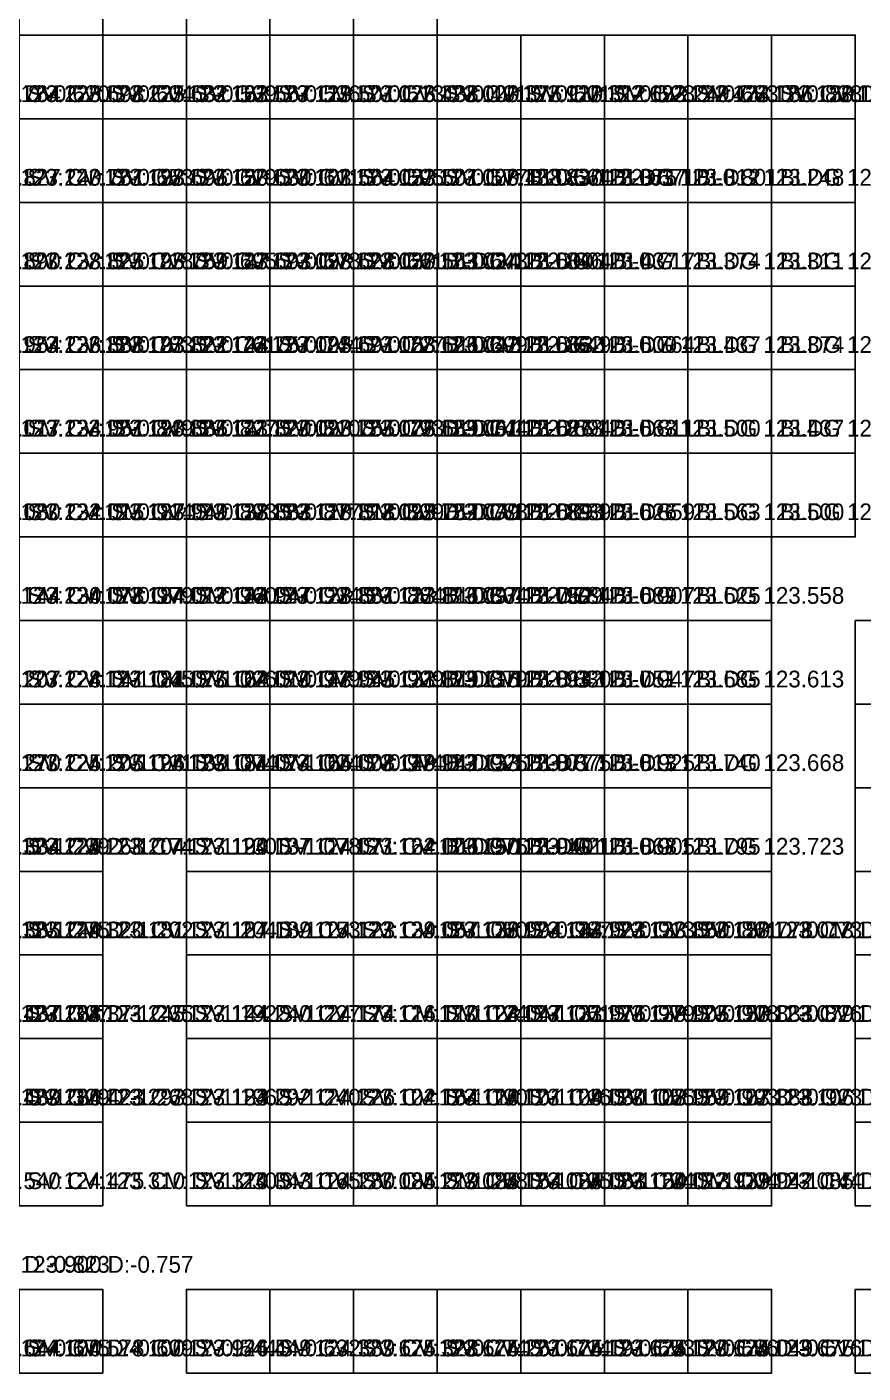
# Model space of a CAD drawing. Header units: metres. Extents: x 287857 to 287981, y 62957 to 63018.
# Drawn here: x 287960.02 to 287970.02, y 62984.83 to 63000.93 of the extents above; entities that cross this region are included whole.
import ezdxf

# ---------------------------------------------------------------- set-up
doc = ezdxf.new("R2010")
doc.units = ezdxf.units.M
for name, color, linetype, true_color in [('CORR-BLDG-TXT', 7, 'Continuous', 0xfacc15), ('CORR-BUILDING', 7, 'Continuous', 0xfacc15), ('CORR-CUT', 7, 'Continuous', 0x3b82f6), ('CORR-DIFF-TXT', 7, 'Continuous', 0xffffff)]:
    doc.layers.add(name, color=color, linetype=linetype, true_color=true_color)

msp = doc.modelspace()

# ---------------------------------------------------------------- linework, layer by layer
at = {"layer": 'CORR-BUILDING'}
for points in [[(287965.925, 62998.831, 123.375), (287966.925, 62998.831, 123.375), (287966.925, 62999.831, 123.375), (287965.925, 62999.831, 123.375), (287965.925, 62998.831, 123.375)], [(287966.925, 62998.831, 123.312), (287967.925, 62998.831, 123.312), (287967.925, 62999.831, 123.312), (287966.925, 62999.831, 123.312), (287966.925, 62998.831, 123.312)], [(287967.925, 62998.831, 123.248), (287968.925, 62998.831, 123.248), (287968.925, 62999.831, 123.248), (287967.925, 62999.831, 123.248), (287967.925, 62998.831, 123.248)], [(287968.925, 62998.831, 123.185), (287969.925, 62998.831, 123.185), (287969.925, 62999.831, 123.185), (287968.925, 62999.831, 123.185), (287968.925, 62998.831, 123.185)], [(287964.925, 62997.831, 123.5), (287965.925, 62997.831, 123.5), (287965.925, 62998.831, 123.5), (287964.925, 62998.831, 123.5), (287964.925, 62997.831, 123.5)], [(287965.925, 62997.831, 123.437), (287966.925, 62997.831, 123.437), (287966.925, 62998.831, 123.437), (287965.925, 62998.831, 123.437), (287965.925, 62997.831, 123.437)], [(287966.925, 62997.831, 123.374), (287967.925, 62997.831, 123.374), (287967.925, 62998.831, 123.374), (287966.925, 62998.831, 123.374), (287966.925, 62997.831, 123.374)], [(287967.925, 62997.831, 123.311), (287968.925, 62997.831, 123.311), (287968.925, 62998.831, 123.311), (287967.925, 62998.831, 123.311), (287967.925, 62997.831, 123.311)], [(287968.925, 62997.831, 123.248), (287969.925, 62997.831, 123.248), (287969.925, 62998.831, 123.248), (287968.925, 62998.831, 123.248), (287968.925, 62997.831, 123.248)], [(287964.925, 62996.831, 123.563), (287965.925, 62996.831, 123.563), (287965.925, 62997.831, 123.563), (287964.925, 62997.831, 123.563), (287964.925, 62996.831, 123.563)], [(287965.925, 62996.831, 123.5), (287966.925, 62996.831, 123.5), (287966.925, 62997.831, 123.5), (287965.925, 62997.831, 123.5), (287965.925, 62996.831, 123.5)], [(287966.925, 62996.831, 123.437), (287967.925, 62996.831, 123.437), (287967.925, 62997.831, 123.437), (287966.925, 62997.831, 123.437), (287966.925, 62996.831, 123.437)], [(287967.925, 62996.831, 123.374), (287968.925, 62996.831, 123.374), (287968.925, 62997.831, 123.374), (287967.925, 62997.831, 123.374), (287967.925, 62996.831, 123.374)], [(287968.925, 62996.831, 123.311), (287969.925, 62996.831, 123.311), (287969.925, 62997.831, 123.311), (287968.925, 62997.831, 123.311), (287968.925, 62996.831, 123.311)], [(287964.925, 62995.831, 123.626), (287965.925, 62995.831, 123.626), (287965.925, 62996.831, 123.626), (287964.925, 62996.831, 123.626), (287964.925, 62995.831, 123.626)], [(287965.925, 62995.831, 123.563), (287966.925, 62995.831, 123.563), (287966.925, 62996.831, 123.563), (287965.925, 62996.831, 123.563), (287965.925, 62995.831, 123.563)], [(287966.925, 62995.831, 123.5), (287967.925, 62995.831, 123.5), (287967.925, 62996.831, 123.5), (287966.925, 62996.831, 123.5), (287966.925, 62995.831, 123.5)], [(287967.925, 62995.831, 123.437), (287968.925, 62995.831, 123.437), (287968.925, 62996.831, 123.437), (287967.925, 62996.831, 123.437), (287967.925, 62995.831, 123.437)], [(287968.925, 62995.831, 123.374), (287969.925, 62995.831, 123.374), (287969.925, 62996.831, 123.374), (287968.925, 62996.831, 123.374), (287968.925, 62995.831, 123.374)], [(287964.925, 62994.831, 123.689), (287965.925, 62994.831, 123.689), (287965.925, 62995.831, 123.689), (287964.925, 62995.831, 123.689), (287964.925, 62994.831, 123.689)], [(287965.925, 62994.831, 123.626), (287966.925, 62994.831, 123.626), (287966.925, 62995.831, 123.626), (287965.925, 62995.831, 123.626), (287965.925, 62994.831, 123.626)], [(287966.925, 62994.831, 123.563), (287967.925, 62994.831, 123.563), (287967.925, 62995.831, 123.563), (287966.925, 62995.831, 123.563), (287966.925, 62994.831, 123.563)], [(287967.925, 62994.831, 123.5), (287968.925, 62994.831, 123.5), (287968.925, 62995.831, 123.5), (287967.925, 62995.831, 123.5), (287967.925, 62994.831, 123.5)], [(287968.925, 62994.831, 123.431), (287969.925, 62994.831, 123.431), (287969.925, 62995.831, 123.431), (287968.925, 62995.831, 123.431), (287968.925, 62994.831, 123.431)], [(287964.925, 62993.831, 123.752), (287965.925, 62993.831, 123.752), (287965.925, 62994.831, 123.752), (287964.925, 62994.831, 123.752), (287964.925, 62993.831, 123.752)], [(287965.925, 62993.831, 123.689), (287966.925, 62993.831, 123.689), (287966.925, 62994.831, 123.689), (287965.925, 62994.831, 123.689), (287965.925, 62993.831, 123.689)], [(287966.925, 62993.831, 123.625), (287967.925, 62993.831, 123.625), (287967.925, 62994.831, 123.625), (287966.925, 62994.831, 123.625), (287966.925, 62993.831, 123.625)], [(287967.925, 62993.831, 123.558), (287968.925, 62993.831, 123.558), (287968.925, 62994.831, 123.558), (287967.925, 62994.831, 123.558), (287967.925, 62993.831, 123.558)], [(287964.925, 62992.831, 123.814), (287965.925, 62992.831, 123.814), (287965.925, 62993.831, 123.814), (287964.925, 62993.831, 123.814), (287964.925, 62992.831, 123.814)], [(287965.925, 62992.831, 123.751), (287966.925, 62992.831, 123.751), (287966.925, 62993.831, 123.751), (287965.925, 62993.831, 123.751), (287965.925, 62992.831, 123.751)], [(287966.925, 62992.831, 123.685), (287967.925, 62992.831, 123.685), (287967.925, 62993.831, 123.685), (287966.925, 62993.831, 123.685), (287966.925, 62992.831, 123.685)], [(287967.925, 62992.831, 123.613), (287968.925, 62992.831, 123.613), (287968.925, 62993.831, 123.613), (287967.925, 62993.831, 123.613), (287967.925, 62992.831, 123.613)], [(287969.925, 62992.831, 123.469), (287970.925, 62992.831, 123.469), (287970.925, 62993.831, 123.469), (287969.925, 62993.831, 123.469), (287969.925, 62992.831, 123.469)], [(287964.925, 62991.831, 123.877), (287965.925, 62991.831, 123.877), (287965.925, 62992.831, 123.877), (287964.925, 62992.831, 123.877), (287964.925, 62991.831, 123.877)], [(287965.925, 62991.831, 123.813), (287966.925, 62991.831, 123.813), (287966.925, 62992.831, 123.813), (287965.925, 62992.831, 123.813), (287965.925, 62991.831, 123.813)], [(287966.925, 62991.831, 123.74), (287967.925, 62991.831, 123.74), (287967.925, 62992.831, 123.74), (287966.925, 62992.831, 123.74), (287966.925, 62991.831, 123.74)], [(287967.925, 62991.831, 123.668), (287968.925, 62991.831, 123.668), (287968.925, 62992.831, 123.668), (287967.925, 62992.831, 123.668), (287967.925, 62991.831, 123.668)], [(287969.925, 62991.831, 123.524), (287970.925, 62991.831, 123.524), (287970.925, 62992.831, 123.524), (287969.925, 62992.831, 123.524), (287969.925, 62991.831, 123.524)], [(287964.925, 62990.831, 123.94), (287965.925, 62990.831, 123.94), (287965.925, 62991.831, 123.94), (287964.925, 62991.831, 123.94), (287964.925, 62990.831, 123.94)], [(287965.925, 62990.831, 123.868), (287966.925, 62990.831, 123.868), (287966.925, 62991.831, 123.868), (287965.925, 62991.831, 123.868), (287965.925, 62990.831, 123.868)], [(287966.925, 62990.831, 123.795), (287967.925, 62990.831, 123.795), (287967.925, 62991.831, 123.795), (287966.925, 62991.831, 123.795), (287966.925, 62990.831, 123.795)], [(287967.925, 62990.831, 123.723), (287968.925, 62990.831, 123.723), (287968.925, 62991.831, 123.723), (287967.925, 62991.831, 123.723), (287967.925, 62990.831, 123.723)], [(287969.925, 62990.831, 123.579), (287970.925, 62990.831, 123.579), (287970.925, 62991.831, 123.579), (287969.925, 62991.831, 123.579), (287969.925, 62990.831, 123.579)]]:
    msp.add_polyline3d(points, dxfattribs=at)
at = {"layer": 'CORR-CUT'}
for points in [[(287959.925, 63000.831, 123.635), (287960.925, 63000.831, 123.635), (287960.925, 63001.831, 123.635), (287959.925, 63001.831, 123.635), (287959.925, 63000.831, 123.635)], [(287960.925, 63000.831, 123.569), (287961.925, 63000.831, 123.569), (287961.925, 63001.831, 123.569), (287960.925, 63001.831, 123.569), (287960.925, 63000.831, 123.569)], [(287961.925, 63000.831, 123.503), (287962.925, 63000.831, 123.503), (287962.925, 63001.831, 123.503), (287961.925, 63001.831, 123.503), (287961.925, 63000.831, 123.503)], [(287962.925, 63000.831, 123.438), (287963.925, 63000.831, 123.438), (287963.925, 63001.831, 123.438), (287962.925, 63001.831, 123.438), (287962.925, 63000.831, 123.438)], [(287963.925, 63000.831, 123.375), (287964.925, 63000.831, 123.375), (287964.925, 63001.831, 123.375), (287963.925, 63001.831, 123.375), (287963.925, 63000.831, 123.375)], [(287959.925, 62999.831, 123.698), (287960.925, 62999.831, 123.698), (287960.925, 63000.831, 123.698), (287959.925, 63000.831, 123.698), (287959.925, 62999.831, 123.698)], [(287960.925, 62999.831, 123.632), (287961.925, 62999.831, 123.632), (287961.925, 63000.831, 123.632), (287960.925, 63000.831, 123.632), (287960.925, 62999.831, 123.632)], [(287961.925, 62999.831, 123.567), (287962.925, 62999.831, 123.567), (287962.925, 63000.831, 123.567), (287961.925, 63000.831, 123.567), (287961.925, 62999.831, 123.567)], [(287962.925, 62999.831, 123.501), (287963.925, 62999.831, 123.501), (287963.925, 63000.831, 123.501), (287962.925, 63000.831, 123.501), (287962.925, 62999.831, 123.501)], [(287963.925, 62999.831, 123.438), (287964.925, 62999.831, 123.438), (287964.925, 63000.831, 123.438), (287963.925, 63000.831, 123.438), (287963.925, 62999.831, 123.438)], [(287964.925, 62999.831, 123.375), (287965.925, 62999.831, 123.375), (287965.925, 63000.831, 123.375), (287964.925, 63000.831, 123.375), (287964.925, 62999.831, 123.375)], [(287965.925, 62999.831, 123.312), (287966.925, 62999.831, 123.312), (287966.925, 63000.831, 123.312), (287965.925, 63000.831, 123.312), (287965.925, 62999.831, 123.312)], [(287966.925, 62999.831, 123.249), (287967.925, 62999.831, 123.249), (287967.925, 63000.831, 123.249), (287966.925, 63000.831, 123.249), (287966.925, 62999.831, 123.249)], [(287967.925, 62999.831, 123.186), (287968.925, 62999.831, 123.186), (287968.925, 63000.831, 123.186), (287967.925, 63000.831, 123.186), (287967.925, 62999.831, 123.186)], [(287968.925, 62999.831, 123.123), (287969.925, 62999.831, 123.123), (287969.925, 63000.831, 123.123), (287968.925, 63000.831, 123.123), (287968.925, 62999.831, 123.123)], [(287959.925, 62998.831, 123.761), (287960.925, 62998.831, 123.761), (287960.925, 62999.831, 123.761), (287959.925, 62999.831, 123.761), (287959.925, 62998.831, 123.761)], [(287960.925, 62998.831, 123.696), (287961.925, 62998.831, 123.696), (287961.925, 62999.831, 123.696), (287960.925, 62999.831, 123.696), (287960.925, 62998.831, 123.696)], [(287961.925, 62998.831, 123.63), (287962.925, 62998.831, 123.63), (287962.925, 62999.831, 123.63), (287961.925, 62999.831, 123.63), (287961.925, 62998.831, 123.63)], [(287962.925, 62998.831, 123.564), (287963.925, 62998.831, 123.564), (287963.925, 62999.831, 123.564), (287962.925, 62999.831, 123.564), (287962.925, 62998.831, 123.564)], [(287963.925, 62998.831, 123.501), (287964.925, 62998.831, 123.501), (287964.925, 62999.831, 123.501), (287963.925, 62999.831, 123.501), (287963.925, 62998.831, 123.501)], [(287964.925, 62998.831, 123.438), (287965.925, 62998.831, 123.438), (287965.925, 62999.831, 123.438), (287964.925, 62999.831, 123.438), (287964.925, 62998.831, 123.438)], [(287959.925, 62997.831, 123.825), (287960.925, 62997.831, 123.825), (287960.925, 62998.831, 123.825), (287959.925, 62998.831, 123.825), (287959.925, 62997.831, 123.825)], [(287960.925, 62997.831, 123.759), (287961.925, 62997.831, 123.759), (287961.925, 62998.831, 123.759), (287960.925, 62998.831, 123.759), (287960.925, 62997.831, 123.759)], [(287961.925, 62997.831, 123.693), (287962.925, 62997.831, 123.693), (287962.925, 62998.831, 123.693), (287961.925, 62998.831, 123.693), (287961.925, 62997.831, 123.693)], [(287962.925, 62997.831, 123.628), (287963.925, 62997.831, 123.628), (287963.925, 62998.831, 123.628), (287962.925, 62998.831, 123.628), (287962.925, 62997.831, 123.628)], [(287963.925, 62997.831, 123.563), (287964.925, 62997.831, 123.563), (287964.925, 62998.831, 123.563), (287963.925, 62998.831, 123.563), (287963.925, 62997.831, 123.563)], [(287959.925, 62996.831, 123.888), (287960.925, 62996.831, 123.888), (287960.925, 62997.831, 123.888), (287959.925, 62997.831, 123.888), (287959.925, 62996.831, 123.888)], [(287960.925, 62996.831, 123.822), (287961.925, 62996.831, 123.822), (287961.925, 62997.831, 123.822), (287960.925, 62997.831, 123.822), (287960.925, 62996.831, 123.822)], [(287961.925, 62996.831, 123.757), (287962.925, 62996.831, 123.757), (287962.925, 62997.831, 123.757), (287961.925, 62997.831, 123.757), (287961.925, 62996.831, 123.757)], [(287962.925, 62996.831, 123.691), (287963.925, 62996.831, 123.691), (287963.925, 62997.831, 123.691), (287962.925, 62997.831, 123.691), (287962.925, 62996.831, 123.691)], [(287963.925, 62996.831, 123.626), (287964.925, 62996.831, 123.626), (287964.925, 62997.831, 123.626), (287963.925, 62997.831, 123.626), (287963.925, 62996.831, 123.626)], [(287959.925, 62995.831, 123.951), (287960.925, 62995.831, 123.951), (287960.925, 62996.831, 123.951), (287959.925, 62996.831, 123.951), (287959.925, 62995.831, 123.951)], [(287960.925, 62995.831, 123.886), (287961.925, 62995.831, 123.886), (287961.925, 62996.831, 123.886), (287960.925, 62996.831, 123.886), (287960.925, 62995.831, 123.886)], [(287961.925, 62995.831, 123.82), (287962.925, 62995.831, 123.82), (287962.925, 62996.831, 123.82), (287961.925, 62996.831, 123.82), (287961.925, 62995.831, 123.82)], [(287962.925, 62995.831, 123.755), (287963.925, 62995.831, 123.755), (287963.925, 62996.831, 123.755), (287962.925, 62996.831, 123.755), (287962.925, 62995.831, 123.755)], [(287963.925, 62995.831, 123.689), (287964.925, 62995.831, 123.689), (287964.925, 62996.831, 123.689), (287963.925, 62996.831, 123.689), (287963.925, 62995.831, 123.689)], [(287959.925, 62994.831, 124.015), (287960.925, 62994.831, 124.015), (287960.925, 62995.831, 124.015), (287959.925, 62995.831, 124.015), (287959.925, 62994.831, 124.015)], [(287960.925, 62994.831, 123.949), (287961.925, 62994.831, 123.949), (287961.925, 62995.831, 123.949), (287960.925, 62995.831, 123.949), (287960.925, 62994.831, 123.949)], [(287961.925, 62994.831, 123.883), (287962.925, 62994.831, 123.883), (287962.925, 62995.831, 123.883), (287961.925, 62995.831, 123.883), (287961.925, 62994.831, 123.883)], [(287962.925, 62994.831, 123.818), (287963.925, 62994.831, 123.818), (287963.925, 62995.831, 123.818), (287962.925, 62995.831, 123.818), (287962.925, 62994.831, 123.818)], [(287963.925, 62994.831, 123.752), (287964.925, 62994.831, 123.752), (287964.925, 62995.831, 123.752), (287963.925, 62995.831, 123.752), (287963.925, 62994.831, 123.752)], [(287959.925, 62993.831, 124.078), (287960.925, 62993.831, 124.078), (287960.925, 62994.831, 124.078), (287959.925, 62994.831, 124.078), (287959.925, 62993.831, 124.078)], [(287960.925, 62993.831, 124.012), (287961.925, 62993.831, 124.012), (287961.925, 62994.831, 124.012), (287960.925, 62994.831, 124.012), (287960.925, 62993.831, 124.012)], [(287961.925, 62993.831, 123.947), (287962.925, 62993.831, 123.947), (287962.925, 62994.831, 123.947), (287961.925, 62994.831, 123.947), (287961.925, 62993.831, 123.947)], [(287962.925, 62993.831, 123.881), (287963.925, 62993.831, 123.881), (287963.925, 62994.831, 123.881), (287962.925, 62994.831, 123.881), (287962.925, 62993.831, 123.881)], [(287963.925, 62993.831, 123.816), (287964.925, 62993.831, 123.816), (287964.925, 62994.831, 123.816), (287963.925, 62994.831, 123.816), (287963.925, 62993.831, 123.816)], [(287959.925, 62992.831, 124.141), (287960.925, 62992.831, 124.141), (287960.925, 62993.831, 124.141), (287959.925, 62993.831, 124.141), (287959.925, 62992.831, 124.141)], [(287960.925, 62992.831, 124.076), (287961.925, 62992.831, 124.076), (287961.925, 62993.831, 124.076), (287960.925, 62993.831, 124.076), (287960.925, 62992.831, 124.076)], [(287961.925, 62992.831, 124.01), (287962.925, 62992.831, 124.01), (287962.925, 62993.831, 124.01), (287961.925, 62993.831, 124.01), (287961.925, 62992.831, 124.01)], [(287962.925, 62992.831, 123.945), (287963.925, 62992.831, 123.945), (287963.925, 62993.831, 123.945), (287962.925, 62993.831, 123.945), (287962.925, 62992.831, 123.945)], [(287963.925, 62992.831, 123.879), (287964.925, 62992.831, 123.879), (287964.925, 62993.831, 123.879), (287963.925, 62993.831, 123.879), (287963.925, 62992.831, 123.879)], [(287959.925, 62991.831, 124.205), (287960.925, 62991.831, 124.205), (287960.925, 62992.831, 124.205), (287959.925, 62992.831, 124.205), (287959.925, 62991.831, 124.205)], [(287960.925, 62991.831, 124.139), (287961.925, 62991.831, 124.139), (287961.925, 62992.831, 124.139), (287960.925, 62992.831, 124.139), (287960.925, 62991.831, 124.139)], [(287961.925, 62991.831, 124.074), (287962.925, 62991.831, 124.074), (287962.925, 62992.831, 124.074), (287961.925, 62992.831, 124.074), (287961.925, 62991.831, 124.074)], [(287962.925, 62991.831, 124.008), (287963.925, 62991.831, 124.008), (287963.925, 62992.831, 124.008), (287962.925, 62992.831, 124.008), (287962.925, 62991.831, 124.008)], [(287963.925, 62991.831, 123.942), (287964.925, 62991.831, 123.942), (287964.925, 62992.831, 123.942), (287963.925, 62992.831, 123.942), (287963.925, 62991.831, 123.942)], [(287959.925, 62990.831, 124.268), (287960.925, 62990.831, 124.268), (287960.925, 62991.831, 124.268), (287959.925, 62991.831, 124.268), (287959.925, 62990.831, 124.268)], [(287961.925, 62990.831, 124.137), (287962.925, 62990.831, 124.137), (287962.925, 62991.831, 124.137), (287961.925, 62991.831, 124.137), (287961.925, 62990.831, 124.137)], [(287962.925, 62990.831, 124.071), (287963.925, 62990.831, 124.071), (287963.925, 62991.831, 124.071), (287962.925, 62991.831, 124.071), (287962.925, 62990.831, 124.071)], [(287963.925, 62990.831, 124.006), (287964.925, 62990.831, 124.006), (287964.925, 62991.831, 124.006), (287963.925, 62991.831, 124.006), (287963.925, 62990.831, 124.006)], [(287959.925, 62989.831, 124.32), (287960.925, 62989.831, 124.32), (287960.925, 62990.831, 124.32), (287959.925, 62990.831, 124.32), (287959.925, 62989.831, 124.32)], [(287961.925, 62989.831, 124.189), (287962.925, 62989.831, 124.189), (287962.925, 62990.831, 124.189), (287961.925, 62990.831, 124.189), (287961.925, 62989.831, 124.189)], [(287962.925, 62989.831, 124.123), (287963.925, 62989.831, 124.123), (287963.925, 62990.831, 124.123), (287962.925, 62990.831, 124.123), (287962.925, 62989.831, 124.123)], [(287963.925, 62989.831, 124.057), (287964.925, 62989.831, 124.057), (287964.925, 62990.831, 124.057), (287963.925, 62990.831, 124.057), (287963.925, 62989.831, 124.057)], [(287964.925, 62989.831, 123.994), (287965.925, 62989.831, 123.994), (287965.925, 62990.831, 123.994), (287964.925, 62990.831, 123.994), (287964.925, 62989.831, 123.994)], [(287965.925, 62989.831, 123.923), (287966.925, 62989.831, 123.923), (287966.925, 62990.831, 123.923), (287965.925, 62990.831, 123.923), (287965.925, 62989.831, 123.923)], [(287966.925, 62989.831, 123.85), (287967.925, 62989.831, 123.85), (287967.925, 62990.831, 123.85), (287966.925, 62990.831, 123.85), (287966.925, 62989.831, 123.85)], [(287967.925, 62989.831, 123.778), (287968.925, 62989.831, 123.778), (287968.925, 62990.831, 123.778), (287967.925, 62990.831, 123.778), (287967.925, 62989.831, 123.778)], [(287969.925, 62989.831, 123.634), (287970.925, 62989.831, 123.634), (287970.925, 62990.831, 123.634), (287969.925, 62990.831, 123.634), (287969.925, 62989.831, 123.634)], [(287959.925, 62988.831, 124.371), (287960.925, 62988.831, 124.371), (287960.925, 62989.831, 124.371), (287959.925, 62989.831, 124.371), (287959.925, 62988.831, 124.371)], [(287961.925, 62988.831, 124.24), (287962.925, 62988.831, 124.24), (287962.925, 62989.831, 124.24), (287961.925, 62989.831, 124.24), (287961.925, 62988.831, 124.24)], [(287962.925, 62988.831, 124.174), (287963.925, 62988.831, 124.174), (287963.925, 62989.831, 124.174), (287962.925, 62989.831, 124.174), (287962.925, 62988.831, 124.174)], [(287963.925, 62988.831, 124.11), (287964.925, 62988.831, 124.11), (287964.925, 62989.831, 124.11), (287963.925, 62989.831, 124.11), (287963.925, 62988.831, 124.11)], [(287964.925, 62988.831, 124.047), (287965.925, 62988.831, 124.047), (287965.925, 62989.831, 124.047), (287964.925, 62989.831, 124.047), (287964.925, 62988.831, 124.047)], [(287965.925, 62988.831, 123.976), (287966.925, 62988.831, 123.976), (287966.925, 62989.831, 123.976), (287965.925, 62989.831, 123.976), (287965.925, 62988.831, 123.976)], [(287966.925, 62988.831, 123.905), (287967.925, 62988.831, 123.905), (287967.925, 62989.831, 123.905), (287966.925, 62989.831, 123.905), (287966.925, 62988.831, 123.905)], [(287967.925, 62988.831, 123.833), (287968.925, 62988.831, 123.833), (287968.925, 62989.831, 123.833), (287967.925, 62989.831, 123.833), (287967.925, 62988.831, 123.833)], [(287969.925, 62988.831, 123.689), (287970.925, 62988.831, 123.689), (287970.925, 62989.831, 123.689), (287969.925, 62989.831, 123.689), (287969.925, 62988.831, 123.689)], [(287959.925, 62987.831, 124.423), (287960.925, 62987.831, 124.423), (287960.925, 62988.831, 124.423), (287959.925, 62988.831, 124.423), (287959.925, 62987.831, 124.423)], [(287961.925, 62987.831, 124.292), (287962.925, 62987.831, 124.292), (287962.925, 62988.831, 124.292), (287961.925, 62988.831, 124.292), (287961.925, 62987.831, 124.292)], [(287962.925, 62987.831, 124.226), (287963.925, 62987.831, 124.226), (287963.925, 62988.831, 124.226), (287962.925, 62988.831, 124.226), (287962.925, 62987.831, 124.226)], [(287963.925, 62987.831, 124.164), (287964.925, 62987.831, 124.164), (287964.925, 62988.831, 124.164), (287963.925, 62988.831, 124.164), (287963.925, 62987.831, 124.164)], [(287964.925, 62987.831, 124.101), (287965.925, 62987.831, 124.101), (287965.925, 62988.831, 124.101), (287964.925, 62988.831, 124.101), (287964.925, 62987.831, 124.101)], [(287965.925, 62987.831, 124.03), (287966.925, 62987.831, 124.03), (287966.925, 62988.831, 124.03), (287965.925, 62988.831, 124.03), (287965.925, 62987.831, 124.03)], [(287966.925, 62987.831, 123.959), (287967.925, 62987.831, 123.959), (287967.925, 62988.831, 123.959), (287966.925, 62988.831, 123.959), (287966.925, 62987.831, 123.959)], [(287967.925, 62987.831, 123.888), (287968.925, 62987.831, 123.888), (287968.925, 62988.831, 123.888), (287967.925, 62988.831, 123.888), (287967.925, 62987.831, 123.888)], [(287969.925, 62987.831, 123.744), (287970.925, 62987.831, 123.744), (287970.925, 62988.831, 123.744), (287969.925, 62988.831, 123.744), (287969.925, 62987.831, 123.744)], [(287959.925, 62986.831, 124.475), (287960.925, 62986.831, 124.475), (287960.925, 62987.831, 124.475), (287959.925, 62987.831, 124.475), (287959.925, 62986.831, 124.475)], [(287961.925, 62986.831, 124.343), (287962.925, 62986.831, 124.343), (287962.925, 62987.831, 124.343), (287961.925, 62987.831, 124.343), (287961.925, 62986.831, 124.343)], [(287962.925, 62986.831, 124.28), (287963.925, 62986.831, 124.28), (287963.925, 62987.831, 124.28), (287962.925, 62987.831, 124.28), (287962.925, 62986.831, 124.28)], [(287963.925, 62986.831, 124.219), (287964.925, 62986.831, 124.219), (287964.925, 62987.831, 124.219), (287963.925, 62987.831, 124.219), (287963.925, 62986.831, 124.219)], [(287964.925, 62986.831, 124.154), (287965.925, 62986.831, 124.154), (287965.925, 62987.831, 124.154), (287964.925, 62987.831, 124.154), (287964.925, 62986.831, 124.154)], [(287965.925, 62986.831, 124.083), (287966.925, 62986.831, 124.083), (287966.925, 62987.831, 124.083), (287965.925, 62987.831, 124.083), (287965.925, 62986.831, 124.083)], [(287966.925, 62986.831, 124.013), (287967.925, 62986.831, 124.013), (287967.925, 62987.831, 124.013), (287966.925, 62987.831, 124.013), (287966.925, 62986.831, 124.013)], [(287967.925, 62986.831, 123.942), (287968.925, 62986.831, 123.942), (287968.925, 62987.831, 123.942), (287967.925, 62987.831, 123.942), (287967.925, 62986.831, 123.942)], [(287969.925, 62986.831, 123.799), (287970.925, 62986.831, 123.799), (287970.925, 62987.831, 123.799), (287969.925, 62987.831, 123.799), (287969.925, 62986.831, 123.799)], [(287959.925, 62984.831, 124.578), (287960.925, 62984.831, 124.578), (287960.925, 62985.831, 124.578), (287959.925, 62985.831, 124.578), (287959.925, 62984.831, 124.578)], [(287961.925, 62984.831, 124.449), (287962.925, 62984.831, 124.449), (287962.925, 62985.831, 124.449), (287961.925, 62985.831, 124.449), (287961.925, 62984.831, 124.449)], [(287962.925, 62984.831, 124.389), (287963.925, 62984.831, 124.389), (287963.925, 62985.831, 124.389), (287962.925, 62985.831, 124.389), (287962.925, 62984.831, 124.389)], [(287963.925, 62984.831, 124.328), (287964.925, 62984.831, 124.328), (287964.925, 62985.831, 124.328), (287963.925, 62985.831, 124.328), (287963.925, 62984.831, 124.328)], [(287964.925, 62984.831, 124.261), (287965.925, 62984.831, 124.261), (287965.925, 62985.831, 124.261), (287964.925, 62985.831, 124.261), (287964.925, 62984.831, 124.261)], [(287965.925, 62984.831, 124.191), (287966.925, 62984.831, 124.191), (287966.925, 62985.831, 124.191), (287965.925, 62985.831, 124.191), (287965.925, 62984.831, 124.191)], [(287966.925, 62984.831, 124.12), (287967.925, 62984.831, 124.12), (287967.925, 62985.831, 124.12), (287966.925, 62985.831, 124.12), (287966.925, 62984.831, 124.12)], [(287967.925, 62984.831, 124.049), (287968.925, 62984.831, 124.049), (287968.925, 62985.831, 124.049), (287967.925, 62985.831, 124.049), (287967.925, 62984.831, 124.049)], [(287969.925, 62984.831, 123.907), (287970.925, 62984.831, 123.907), (287970.925, 62985.831, 123.907), (287969.925, 62985.831, 123.907), (287969.925, 62984.831, 123.907)]]:
    msp.add_polyline3d(points, dxfattribs=at)

# ---------------------------------------------------------------- texts
at = {"layer": 'CORR-BLDG-TXT'}
for s, p in [('BLDG 123.375', (287966.025, 62999.031, 123.375)), ('BLDG 123.312', (287967.025, 62999.031, 123.312)), ('BLDG 123.248', (287968.025, 62999.031, 123.248)), ('BLDG 123.185', (287969.025, 62999.031, 123.185)), ('BLDG 123.500', (287965.025, 62998.031, 123.5)), ('BLDG 123.437', (287966.025, 62998.031, 123.437)), ('BLDG 123.374', (287967.025, 62998.031, 123.374)), ('BLDG 123.311', (287968.025, 62998.031, 123.311)), ('BLDG 123.248', (287969.025, 62998.031, 123.248)), ('BLDG 123.563', (287965.025, 62997.031, 123.563)), ('BLDG 123.500', (287966.025, 62997.031, 123.5)), ('BLDG 123.437', (287967.025, 62997.031, 123.437)), ('BLDG 123.374', (287968.025, 62997.031, 123.374)), ('BLDG 123.311', (287969.025, 62997.031, 123.311)), ('BLDG 123.626', (287965.025, 62996.031, 123.626)), ('BLDG 123.563', (287966.025, 62996.031, 123.563)), ('BLDG 123.500', (287967.025, 62996.031, 123.5)), ('BLDG 123.437', (287968.025, 62996.031, 123.437)), ('BLDG 123.374', (287969.025, 62996.031, 123.374)), ('BLDG 123.689', (287965.025, 62995.031, 123.689)), ('BLDG 123.626', (287966.025, 62995.031, 123.626)), ('BLDG 123.563', (287967.025, 62995.031, 123.563)), ('BLDG 123.500', (287968.025, 62995.031, 123.5)), ('BLDG 123.431', (287969.025, 62995.031, 123.431)), ('BLDG 123.752', (287965.025, 62994.031, 123.752)), ('BLDG 123.689', (287966.025, 62994.031, 123.689)), ('BLDG 123.625', (287967.025, 62994.031, 123.625)), ('BLDG 123.558', (287968.025, 62994.031, 123.558)), ('BLDG 123.814', (287965.025, 62993.031, 123.814)), ('BLDG 123.751', (287966.025, 62993.031, 123.751)), ('BLDG 123.685', (287967.025, 62993.031, 123.685)), ('BLDG 123.613', (287968.025, 62993.031, 123.613)), ('BLDG 123.877', (287965.025, 62992.031, 123.877)), ('BLDG 123.813', (287966.025, 62992.031, 123.813)), ('BLDG 123.740', (287967.025, 62992.031, 123.74)), ('BLDG 123.668', (287968.025, 62992.031, 123.668)), ('BLDG 123.940', (287965.025, 62991.031, 123.94)), ('BLDG 123.868', (287966.025, 62991.031, 123.868)), ('BLDG 123.795', (287967.025, 62991.031, 123.795)), ('BLDG 123.723', (287968.025, 62991.031, 123.723))]:
    msp.add_text(s, height=0.2, dxfattribs=at).set_placement(p)
at = {"layer": 'CORR-DIFF-TXT'}
for s, p in [('SV:123.894 CV:123.274 D:-0.620', (287957.025, 63000.031, 123.894)), ('SV:123.829 CV:123.225 D:-0.604', (287958.025, 63000.031, 123.829)), ('SV:123.764 CV:123.225 D:-0.539', (287959.025, 63000.031, 123.764)), ('SV:123.698 CV:123.162 D:-0.536', (287960.025, 63000.031, 123.698)), ('SV:123.632 CV:123.119 D:-0.513', (287961.025, 63000.031, 123.632)), ('SV:123.567 CV:123.076 D:-0.491', (287962.025, 63000.031, 123.567)), ('SV:123.501 CV:123.000 D:-0.501', (287963.025, 63000.031, 123.501)), ('SV:123.438 CV:122.910 D:-0.528', (287964.025, 63000.031, 123.438)), ('SV:123.375 CV:122.692 D:-0.683', (287965.025, 63000.031, 123.375)), ('SV:123.312 CV:122.474 D:-0.838', (287966.025, 63000.031, 123.312)), ('SV:123.249 CV:122.150 D:-1.099', (287967.025, 63000.031, 123.249)), ('SV:123.186 CV:122.150 D:-1.036', (287968.025, 63000.031, 123.186)), ('SV:123.123 CV:122.455 D:-0.668', (287969.025, 63000.031, 123.123)), ('SV:123.893 CV:123.240 D:-0.653', (287958.025, 62999.031, 123.893)), ('SV:123.827 CV:123.198 D:-0.629', (287959.025, 62999.031, 123.827)), ('SV:123.761 CV:123.150 D:-0.611', (287960.025, 62999.031, 123.761)), ('SV:123.696 CV:123.101 D:-0.595', (287961.025, 62999.031, 123.696)), ('SV:123.630 CV:123.053 D:-0.577', (287962.025, 62999.031, 123.63)), ('SV:123.564 CV:123.000 D:-0.564', (287963.025, 62999.031, 123.564)), ('SV:123.501 CV:122.830 D:-0.671', (287964.025, 62999.031, 123.501)), ('SV:123.438 CV:122.637 D:-0.801', (287965.025, 62999.031, 123.438)), ('SV:123.956 CV:123.238 D:-0.718', (287958.025, 62998.031, 123.956)), ('SV:123.890 CV:123.195 D:-0.695', (287959.025, 62998.031, 123.89)), ('SV:123.825 CV:123.147 D:-0.678', (287960.025, 62998.031, 123.825)), ('SV:123.759 CV:123.098 D:-0.661', (287961.025, 62998.031, 123.759)), ('SV:123.693 CV:123.050 D:-0.643', (287962.025, 62998.031, 123.693)), ('SV:123.628 CV:123.024 D:-0.604', (287963.025, 62998.031, 123.628)), ('SV:123.563 CV:122.846 D:-0.717', (287964.025, 62998.031, 123.563)), ('SV:124.019 CV:123.236 D:-0.783', (287958.025, 62997.031, 124.019)), ('SV:123.954 CV:123.193 D:-0.761', (287959.025, 62997.031, 123.954)), ('SV:123.888 CV:123.144 D:-0.744', (287960.025, 62997.031, 123.888)), ('SV:123.822 CV:123.095 D:-0.727', (287961.025, 62997.031, 123.822)), ('SV:123.757 CV:123.058 D:-0.699', (287962.025, 62997.031, 123.757)), ('SV:123.691 CV:123.042 D:-0.649', (287963.025, 62997.031, 123.691)), ('SV:123.626 CV:122.862 D:-0.764', (287964.025, 62997.031, 123.626)), ('SV:124.083 CV:123.234 D:-0.849', (287958.025, 62996.031, 124.083)), ('SV:124.017 CV:123.190 D:-0.827', (287959.025, 62996.031, 124.017)), ('SV:123.951 CV:123.141 D:-0.810', (287960.025, 62996.031, 123.951)), ('SV:123.886 CV:123.093 D:-0.793', (287961.025, 62996.031, 123.886)), ('SV:123.820 CV:123.076 D:-0.744', (287962.025, 62996.031, 123.82)), ('SV:123.755 CV:123.061 D:-0.694', (287963.025, 62996.031, 123.755)), ('SV:123.689 CV:122.878 D:-0.811', (287964.025, 62996.031, 123.689)), ('SV:124.146 CV:123.232 D:-0.914', (287958.025, 62995.031, 124.146)), ('SV:124.080 CV:123.187 D:-0.893', (287959.025, 62995.031, 124.08)), ('SV:124.015 CV:123.138 D:-0.877', (287960.025, 62995.031, 124.015)), ('SV:123.949 CV:123.110 D:-0.839', (287961.025, 62995.031, 123.949)), ('SV:123.883 CV:123.095 D:-0.788', (287962.025, 62995.031, 123.883)), ('SV:123.818 CV:123.079 D:-0.739', (287963.025, 62995.031, 123.818)), ('SV:123.752 CV:122.893 D:-0.859', (287964.025, 62995.031, 123.752)), ('SV:124.209 CV:123.230 D:-0.979', (287958.025, 62994.031, 124.209)), ('SV:124.144 CV:123.184 D:-0.960', (287959.025, 62994.031, 124.144)), ('SV:124.078 CV:123.144 D:-0.934', (287960.025, 62994.031, 124.078)), ('SV:124.012 CV:123.128 D:-0.884', (287961.025, 62994.031, 124.012)), ('SV:123.947 CV:123.113 D:-0.834', (287962.025, 62994.031, 123.947)), ('SV:123.881 CV:123.097 D:-0.784', (287963.025, 62994.031, 123.881)), ('SV:123.816 CV:122.909 D:-0.907', (287964.025, 62994.031, 123.816)), ('SV:124.273 CV:123.228 D:-1.045', (287958.025, 62993.031, 124.273)), ('SV:124.207 CV:123.181 D:-1.026', (287959.025, 62993.031, 124.207)), ('SV:124.141 CV:123.162 D:-0.979', (287960.025, 62993.031, 124.141)), ('SV:124.076 CV:123.147 D:-0.929', (287961.025, 62993.031, 124.076)), ('SV:124.010 CV:123.131 D:-0.879', (287962.025, 62993.031, 124.01)), ('SV:123.945 CV:123.115 D:-0.830', (287963.025, 62993.031, 123.945)), ('SV:123.879 CV:122.932 D:-0.947', (287964.025, 62993.031, 123.879)), ('SV:124.336 CV:123.225 D:-1.111', (287958.025, 62992.031, 124.336)), ('SV:124.270 CV:123.196 D:-1.074', (287959.025, 62992.031, 124.27)), ('SV:124.205 CV:123.181 D:-1.024', (287960.025, 62992.031, 124.205)), ('SV:124.139 CV:123.165 D:-0.974', (287961.025, 62992.031, 124.139)), ('SV:124.074 CV:123.149 D:-0.925', (287962.025, 62992.031, 124.074)), ('SV:124.008 CV:123.133 D:-0.875', (287963.025, 62992.031, 124.008)), ('SV:123.942 CV:123.017 D:-0.925', (287964.025, 62992.031, 123.942)), ('SV:124.465 CV:123.226 D:-1.239', (287957.025, 62991.031, 124.465)), ('SV:124.399 CV:123.225 D:-1.174', (287958.025, 62991.031, 124.399)), ('SV:124.334 CV:123.204 D:-1.130', (287959.025, 62991.031, 124.334)), ('SV:124.268 CV:123.190 D:-1.078', (287960.025, 62991.031, 124.268)), ('SV:124.137 CV:123.162 D:-0.975', (287962.025, 62991.031, 124.137)), ('SV:124.071 CV:123.150 D:-0.921', (287963.025, 62991.031, 124.071)), ('SV:124.006 CV:123.101 D:-0.905', (287964.025, 62991.031, 124.006)), ('SV:124.517 CV:123.242 D:-1.275', (287957.025, 62990.031, 124.517)), ('SV:124.451 CV:123.249 D:-1.202', (287958.025, 62990.031, 124.451)), ('SV:124.385 CV:123.181 D:-1.204', (287959.025, 62990.031, 124.385)), ('SV:124.320 CV:123.167 D:-1.153', (287960.025, 62990.031, 124.32)), ('SV:124.189 CV:123.139 D:-1.050', (287962.025, 62990.031, 124.189)), ('SV:124.123 CV:123.136 D:-0.987', (287963.025, 62990.031, 124.123)), ('SV:124.057 CV:123.144 D:-0.913', (287964.025, 62990.031, 124.057)), ('SV:123.994 CV:123.133 D:-0.861', (287965.025, 62990.031, 123.994)), ('SV:123.923 CV:123.150 D:-0.773', (287966.025, 62990.031, 123.923)), ('SV:123.850 CV:123.013 D:-0.837', (287967.025, 62990.031, 123.85)), ('SV:123.778 CV:123.000 D:-0.778', (287968.025, 62990.031, 123.778)), ('SV:124.568 CV:123.261 D:-1.307', (287957.025, 62989.031, 124.568)), ('SV:124.503 CV:123.268 D:-1.235', (287958.025, 62989.031, 124.503)), ('SV:124.437 CV:123.245 D:-1.192', (287959.025, 62989.031, 124.437)), ('SV:124.371 CV:123.144 D:-1.227', (287960.025, 62989.031, 124.371)), ('SV:124.240 CV:123.116 D:-1.124', (287962.025, 62989.031, 124.24)), ('SV:124.174 CV:123.123 D:-1.051', (287963.025, 62989.031, 124.174)), ('SV:124.110 CV:123.131 D:-0.979', (287964.025, 62989.031, 124.11)), ('SV:124.047 CV:123.139 D:-0.908', (287965.025, 62989.031, 124.047)), ('SV:123.976 CV:123.150 D:-0.826', (287966.025, 62989.031, 123.976)), ('SV:123.905 CV:123.079 D:-0.826', (287967.025, 62989.031, 123.905)), ('SV:123.833 CV:123.000 D:-0.833', (287968.025, 62989.031, 123.833)), ('SV:124.620 CV:123.291 D:-1.329', (287957.025, 62988.031, 124.62)), ('SV:124.554 CV:123.286 D:-1.268', (287958.025, 62988.031, 124.554)), ('SV:124.489 CV:123.293 D:-1.196', (287959.025, 62988.031, 124.489)), ('SV:124.423 CV:123.183 D:-1.240', (287960.025, 62988.031, 124.423)), ('SV:124.292 CV:123.102 D:-1.190', (287962.025, 62988.031, 124.292)), ('SV:124.226 CV:123.110 D:-1.116', (287963.025, 62988.031, 124.226)), ('SV:124.164 CV:123.109 D:-1.055', (287964.025, 62988.031, 124.164)), ('SV:124.101 CV:123.108 D:-0.993', (287965.025, 62988.031, 124.101)), ('SV:124.030 CV:123.107 D:-0.923', (287966.025, 62988.031, 124.03)), ('SV:123.959 CV:123.106 D:-0.853', (287967.025, 62988.031, 123.959)), ('SV:123.888 CV:123.085 D:-0.803', (287968.025, 62988.031, 123.888)), ('SV:124.540 CV:123.310 D:-1.230', (287959.025, 62987.031, 124.54)), ('SV:124.475 CV:123.310 D:-1.165', (287960.025, 62987.031, 124.475)), ('SV:124.343 CV:123.085 D:-1.258', (287962.025, 62987.031, 124.343)), ('SV:124.280 CV:123.085 D:-1.195', (287963.025, 62987.031, 124.28)), ('SV:124.219 CV:123.085 D:-1.134', (287964.025, 62987.031, 124.219)), ('SV:124.154 CV:123.150 D:-1.004', (287965.025, 62987.031, 124.154)), ('SV:124.083 CV:122.939 D:-1.144', (287966.025, 62987.031, 124.083)), ('SV:124.013 CV:123.085 D:-0.928', (287967.025, 62987.031, 124.013)), ('SV:123.942 CV:123.085 D:-0.857', (287968.025, 62987.031, 123.942)), ('SV:124.723 CV:123.900 D:-0.823', (287957.025, 62986.031, 124.723)), ('SV:124.657 CV:123.900 D:-0.757', (287958.025, 62986.031, 124.657)), ('SV:124.775 CV:124.100 D:-0.675', (287957.025, 62985.031, 124.775)), ('SV:124.709 CV:124.100 D:-0.609', (287958.025, 62985.031, 124.709)), ('SV:124.644 CV:124.100 D:-0.544', (287959.025, 62985.031, 124.644)), ('SV:124.578 CV:123.946 D:-0.632', (287960.025, 62985.031, 124.578)), ('SV:124.449 CV:123.675 D:-0.774', (287962.025, 62985.031, 124.449)), ('SV:124.389 CV:123.675 D:-0.714', (287963.025, 62985.031, 124.389)), ('SV:124.328 CV:123.675 D:-0.653', (287964.025, 62985.031, 124.328)), ('SV:124.261 CV:123.675 D:-0.586', (287965.025, 62985.031, 124.261)), ('SV:124.191 CV:123.675 D:-0.516', (287966.025, 62985.031, 124.191)), ('SV:124.120 CV:123.675 D:-0.445', (287967.025, 62985.031, 124.12)), ('SV:124.049 CV:123.675 D:-0.374', (287968.025, 62985.031, 124.049))]:
    msp.add_text(s, height=0.2, dxfattribs=at).set_placement(p)

doc.saveas('drawing.dxf')
